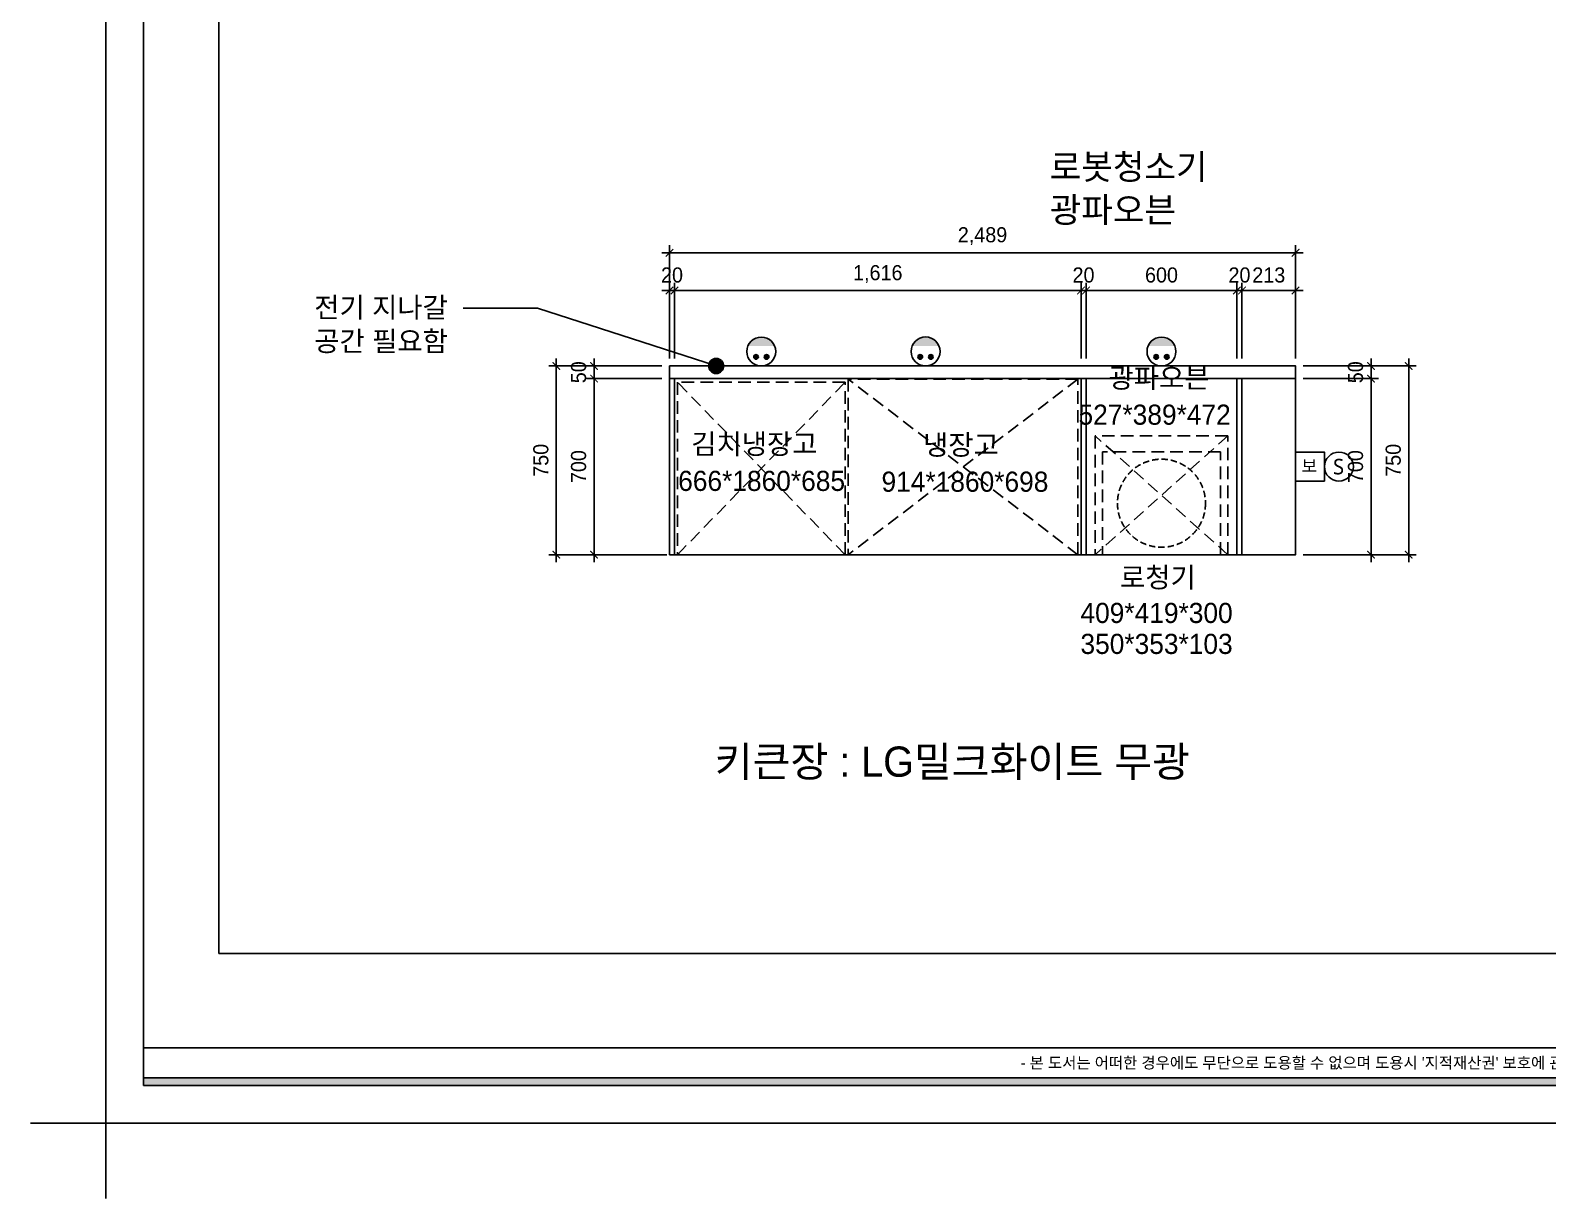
# Model space of a CAD drawing. Header units: inches. Extents: x -192760 to -100777, y -168280 to -114728.
# Drawn here: x -192460 to -186428, y -164093 to -159450 of the extents above; entities that cross this region are included whole.
import ezdxf
from ezdxf.enums import TextEntityAlignment as Align

# ---------------------------------------------------------------- set-up
doc = ezdxf.new("R2010")
doc.units = ezdxf.units.IN
doc.header["$LTSCALE"] = 50
doc.header["$MEASUREMENT"] = 0
doc.linetypes.add('DASHED', pattern=[0.75, 0.5, -0.25])
doc.linetypes.add('DASHEDX2', pattern=[1.5, 1, -0.5])
for name, color, linetype in [('0-ELC TEXT', 7, 'Continuous'), ('06-FUR', 6, 'Continuous'), ('07-DIM', 5, 'Continuous'), ('3.기호.계단선', 30, 'Continuous'), ('F-SYM', 7, 'Continuous'), ('FORM(YOURNAME)-11', 1, 'Continuous'), ('FUR', 8, 'DASHED'), ('RC-LIGHT', 7, 'Continuous'), ('설비', 7, 'Continuous')]:
    doc.layers.add(name, color=color, linetype=linetype)
doc.styles.add('HY 울릉도 L', font='')
doc.styles.get("Standard").update_dxf_attribs({"font": 'txt.shx', "bigfont": 'whgtxt.shx'})
doc.styles.add('YOURNAME', font='HY울릉도M.TTF')
doc.styles.add('코레일둥고', font='Korail_Round_Gothic_Medium.ttf')
doc.styles.get('HY 울릉도 L').set_extended_font_data('HY울릉도L')
doc.dimstyles.new('30', dxfattribs={"dimscale": 30, "dimtxt": 2, "dimasz": 1, "dimexe": 1, "dimexo": 1, "dimgap": 1, "dimtad": 1, "dimdec": 0, "dimrnd": 0.05, "dimdsep": 46, "dimlunit": 6, "dimtxsty": 'HY 울릉도 L', "dimblk": 'ARCHTICK', "dimcen": 2.5, "dimdle": 1, "dimclrd": 133, "dimclre": 133, "dimclrt": 30, "dimadec": 0, "dimazin": 0, "dimtfac": 1, "dimtdec": 0, "dimtix": 1, "dimtmove": 2, "dimatfit": 3, "dimldrblk": 'ARCHTICK', "dimfxl": 0, "dimlwd": -1, "dimlwe": -1, "dimarcsym": 0})

# ---------------------------------------------------------------- blocks, each defined once
blk = doc.blocks.new('FORM-PLAN')
at = {"layer": 'FORM(YOURNAME)-11'}
h = blk.add_hatch(color=256, dxfattribs=at)
h.dxf.hatch_style = 1
h.paths.add_polyline_path([(-71444, 55115), (10556, 55115), (10556, 54915), (-71444, 54915)])
h.paths.add_polyline_path([(-71444, -2085), (10556, -2085), (10556, -2285), (-71444, -2285)])
at = {"layer": 'Defpoints', "color": 158}
blk.add_line((1346, -1285), (-71444, -1285), dxfattribs=at)
for points in [[(-71444, -2285), (10556, -2285), (10556, 55115), (-71444, 55115)], [(-69444, 53115), (-64, 53115), (-64, 1215), (-69444, 1215)]]:
    blk.add_lwpolyline(points, close=True, dxfattribs=at)
at = {"layer": 'Defpoints', "color": 1}
blk.add_lwpolyline([(-72444, -5285), (-72444, -3285), (-74444, -3285)], dxfattribs=at)
at = {"layer": 'FORM(YOURNAME)-11', "color": 250}
blk.add_lwpolyline([(-72444, -3285), (11556, -3285), (11556, 56115), (-72444, 56115)], close=True, dxfattribs=at)
at = {"layer": 'FORM(YOURNAME)-11'}
blk.add_lwpolyline([(-71444, -2085), (10556, -2085), (10556, -2285), (-71444, -2285)], close=True, dxfattribs=at)
at = {"layer": 'FORM(YOURNAME)-11', "color": 1, "style": 'YOURNAME'}
blk.add_text("- 본 도서는 어떠한 경우에도 무단으로 도용할 수 없으며 도용시 '지적재산권' 보호에 관한 법률에 의거, 법적 분쟁이 발생합니다.  또한 본 도서에 관한 모든 저작권은 당사에 있습니다. -", height=300, dxfattribs=at).set_placement((-32990, -1685), align=Align.MIDDLE_CENTER)
at = {"layer": 'FORM(YOURNAME)-11', "color": 3, "style": 'YOURNAME'}
for tag, height, p in [('1', 450, (9905, 18188)), ('2', 450, (9905, 17544)), ('3', 450, (9905, 16257)), ('4', 450, (9905, 14326)), ('5', 515, (9905, 12009)), ('6', 515, (9905, 9757)), ('7', 515, (9905, 7504)), ('8', 515, (9905, 5252)), ('9', 515, (9905, 2999)), ('10', 515, (5655, 811)), ('11', 515, (9905, 747)), ('12', 515, (5655, -1441)), ('13', 515, (9905, -1441))]:
    blk.add_attdef(tag, text='', height=height, dxfattribs=at).set_placement(p, align=Align.MIDDLE_RIGHT)
blk = doc.blocks.new('*U431')
at = {"layer": 'F-SYM', "xscale": 0.15, "yscale": 0.15, "zscale": 0.15}
blk.add_blockref('FORM-PLAN', (-181293.6, -163300.7), dxfattribs=at)
blk = doc.blocks.new('_ArchTick')
at = {"color": 0, "linetype": 'ByBlock', "const_width": 0.15}
blk.add_lwpolyline([(-0.5, -0.5), (0.5, 0.5)], dxfattribs=at)
blk = doc.blocks.new('*D327')
at = {"layer": '07-DIM', "color": 133}
for p, q in [((-187400, -160333.9), (-189949, -160333.9)), ((-189919, -160753.9), (-189919, -160303.9)), ((-187430, -160753.9), (-187430, -160303.9))]:
    blk.add_line(p, q, dxfattribs=at)
at = {"layer": 'Defpoints', "color": 0}
for p in [(-189919, -160333.9), (-189919, -160783.9), (-187430, -160783.9)]:
    blk.add_point(p, dxfattribs=at)
at = {"layer": '07-DIM', "color": 133, "xscale": 30, "yscale": 30, "zscale": 30, "rotation": 180}
blk.add_blockref('_ArchTick', (-189919, -160333.9), dxfattribs=at)
at = {"layer": '07-DIM', "color": 133, "xscale": 30, "yscale": 30, "zscale": 30}
blk.add_blockref('_ArchTick', (-187430, -160333.9), dxfattribs=at)
at = {"layer": '07-DIM', "color": 30, "insert": (-188674.5, -160267.9), "char_height": 60, "attachment_point": 5, "style": 'HY 울릉도 L'}
blk.add_mtext('2,489', dxfattribs=at)
blk = doc.blocks.new('*D328')
at = {"layer": '07-DIM', "color": 133}
for p, q in [((-186980, -160753.9), (-186980, -161563.9)), ((-187400, -160783.9), (-186950, -160783.9)), ((-187400, -161533.9), (-186950, -161533.9))]:
    blk.add_line(p, q, dxfattribs=at)
at = {"layer": 'Defpoints', "color": 0}
for p in [(-187430, -160783.9), (-187430, -161533.9), (-186980, -161533.9)]:
    blk.add_point(p, dxfattribs=at)
at = {"layer": '07-DIM', "color": 133, "xscale": 30, "yscale": 30, "zscale": 30}
for p, rotation in [((-186980, -160783.9), 90), ((-186980, -161533.9), 270)]:
    blk.add_blockref('_ArchTick', p, dxfattribs=dict(at, rotation=rotation))
at = {"layer": '07-DIM', "color": 30, "insert": (-187041.3, -161158.9), "char_height": 60, "attachment_point": 5, "rotation": 90, "style": 'HY 울릉도 L'}
blk.add_mtext('750', dxfattribs=at)
blk = doc.blocks.new('*D329')
at = {"layer": '07-DIM', "color": 133}
for p, q in [((-187130, -161563.9), (-187130, -160803.9)), ((-187400, -160833.9), (-187100, -160833.9)), ((-187400, -161533.9), (-187100, -161533.9))]:
    blk.add_line(p, q, dxfattribs=at)
at = {"layer": 'Defpoints', "color": 0}
for p in [(-187430, -160833.9), (-187130, -160833.9), (-187430, -161533.9)]:
    blk.add_point(p, dxfattribs=at)
at = {"layer": '07-DIM', "color": 133, "xscale": 30, "yscale": 30, "zscale": 30}
for p, rotation in [((-187130, -160833.9), 90), ((-187130, -161533.9), 270)]:
    blk.add_blockref('_ArchTick', p, dxfattribs=dict(at, rotation=rotation))
at = {"layer": '07-DIM', "color": 30, "insert": (-187191.3, -161183.9), "char_height": 60, "attachment_point": 5, "rotation": 90, "style": 'HY 울릉도 L'}
blk.add_mtext('700', dxfattribs=at)
blk = doc.blocks.new('*D330')
at = {"layer": '07-DIM', "color": 133}
for p, q in [((-187130, -160783.9), (-187130, -160753.9)), ((-187400, -160783.9), (-187100, -160783.9)), ((-187130, -160833.9), (-187130, -160783.9)), ((-187400, -160833.9), (-187100, -160833.9)), ((-187130, -160833.9), (-187130, -160863.9))]:
    blk.add_line(p, q, dxfattribs=at)
at = {"layer": 'Defpoints', "color": 0}
for p in [(-187430, -160783.9), (-187130, -160783.9), (-187430, -160833.9)]:
    blk.add_point(p, dxfattribs=at)
at = {"layer": '07-DIM', "color": 133, "xscale": 30, "yscale": 30, "zscale": 30}
for p, rotation in [((-187130, -160783.9), 270), ((-187130, -160833.9), 90)]:
    blk.add_blockref('_ArchTick', p, dxfattribs=dict(at, rotation=rotation))
at = {"layer": '07-DIM', "color": 30, "insert": (-187191.3, -160808.9), "char_height": 60, "attachment_point": 5, "rotation": 90, "style": 'HY 울릉도 L'}
blk.add_mtext('50', dxfattribs=at)
blk = doc.blocks.new('*D331')
at = {"layer": '07-DIM', "color": 133}
for p, q in [((-190369, -160753.9), (-190369, -161563.9)), ((-189949, -160783.9), (-190399, -160783.9)), ((-189949, -161533.9), (-190399, -161533.9))]:
    blk.add_line(p, q, dxfattribs=at)
at = {"layer": 'Defpoints', "color": 0}
for p in [(-189919, -160783.9), (-190369, -161533.9), (-189919, -161533.9)]:
    blk.add_point(p, dxfattribs=at)
at = {"layer": '07-DIM', "color": 133, "xscale": 30, "yscale": 30, "zscale": 30}
for p, rotation in [((-190369, -160783.9), 90), ((-190369, -161533.9), 270)]:
    blk.add_blockref('_ArchTick', p, dxfattribs=dict(at, rotation=rotation))
at = {"layer": '07-DIM', "color": 30, "insert": (-190430.3, -161158.9), "char_height": 60, "attachment_point": 5, "rotation": 90, "style": 'HY 울릉도 L'}
blk.add_mtext('750', dxfattribs=at)
blk = doc.blocks.new('*D332')
at = {"layer": '07-DIM', "color": 133}
for p, q in [((-190219, -161563.9), (-190219, -160803.9)), ((-189949, -160833.9), (-190249, -160833.9)), ((-189929, -161533.9), (-190249, -161533.9))]:
    blk.add_line(p, q, dxfattribs=at)
at = {"layer": 'Defpoints', "color": 0}
for p in [(-190219, -160833.9), (-189919, -160833.9), (-189899, -161533.9)]:
    blk.add_point(p, dxfattribs=at)
at = {"layer": '07-DIM', "color": 133, "xscale": 30, "yscale": 30, "zscale": 30}
for p, rotation in [((-190219, -160833.9), 90), ((-190219, -161533.9), 270)]:
    blk.add_blockref('_ArchTick', p, dxfattribs=dict(at, rotation=rotation))
at = {"layer": '07-DIM', "color": 30, "insert": (-190280.3, -161183.9), "char_height": 60, "attachment_point": 5, "rotation": 90, "style": 'HY 울릉도 L'}
blk.add_mtext('700', dxfattribs=at)
blk = doc.blocks.new('*D333')
at = {"layer": '07-DIM', "color": 133}
for p, q in [((-190219, -160783.9), (-190219, -160753.9)), ((-189949, -160783.9), (-190249, -160783.9)), ((-190219, -160783.9), (-190219, -160833.9)), ((-189949, -160833.9), (-190249, -160833.9)), ((-190219, -160833.9), (-190219, -160863.9))]:
    blk.add_line(p, q, dxfattribs=at)
at = {"layer": 'Defpoints', "color": 0}
for p in [(-189919, -160783.9), (-190219, -160833.9), (-189919, -160833.9)]:
    blk.add_point(p, dxfattribs=at)
at = {"layer": '07-DIM', "color": 133, "xscale": 30, "yscale": 30, "zscale": 30}
for p, rotation in [((-190219, -160783.9), 270), ((-190219, -160833.9), 90)]:
    blk.add_blockref('_ArchTick', p, dxfattribs=dict(at, rotation=rotation))
at = {"layer": '07-DIM', "color": 30, "insert": (-190280.3, -160808.9), "char_height": 60, "attachment_point": 5, "rotation": 90, "style": 'HY 울릉도 L'}
blk.add_mtext('50', dxfattribs=at)
blk = doc.blocks.new('*D334')
at = {"layer": '07-DIM', "color": 133}
for p, q in [((-189919, -160753.9), (-189919, -160453.9)), ((-189899, -160753.9), (-189899, -160453.9)), ((-189919, -160483.9), (-189949, -160483.9)), ((-189919, -160483.9), (-189899, -160483.9)), ((-189899, -160483.9), (-189869, -160483.9))]:
    blk.add_line(p, q, dxfattribs=at)
at = {"layer": 'Defpoints', "color": 0}
for p in [(-189899, -160483.9), (-189919, -160783.9), (-189899, -160783.9)]:
    blk.add_point(p, dxfattribs=at)
at = {"layer": '07-DIM', "color": 133, "xscale": 30, "yscale": 30, "zscale": 30}
blk.add_blockref('_ArchTick', (-189919, -160483.9), dxfattribs=at)
at = {"layer": '07-DIM', "color": 133, "xscale": 30, "yscale": 30, "zscale": 30, "rotation": 180}
blk.add_blockref('_ArchTick', (-189899, -160483.9), dxfattribs=at)
at = {"layer": '07-DIM', "color": 30, "insert": (-189909, -160422.6), "char_height": 60, "attachment_point": 5, "style": 'HY 울릉도 L'}
blk.add_mtext('20', dxfattribs=at)
blk = doc.blocks.new('*D335')
at = {"layer": '07-DIM', "color": 133}
for p, q in [((-189899, -160753.9), (-189899, -160453.9)), ((-188283, -160753.9), (-188283, -160453.9)), ((-189929, -160483.9), (-188253, -160483.9))]:
    blk.add_line(p, q, dxfattribs=at)
at = {"layer": 'Defpoints', "color": 0}
for p in [(-188283, -160483.9), (-189899, -160783.9), (-188283, -160783.9)]:
    blk.add_point(p, dxfattribs=at)
at = {"layer": '07-DIM', "color": 133, "xscale": 30, "yscale": 30, "zscale": 30, "rotation": 180}
blk.add_blockref('_ArchTick', (-189899, -160483.9), dxfattribs=at)
at = {"layer": '07-DIM', "color": 133, "xscale": 30, "yscale": 30, "zscale": 30}
blk.add_blockref('_ArchTick', (-188283, -160483.9), dxfattribs=at)
at = {"layer": '07-DIM', "color": 30, "insert": (-189091, -160418.6), "char_height": 60, "attachment_point": 5, "style": 'HY 울릉도 L'}
blk.add_mtext('1,616', dxfattribs=at)
blk = doc.blocks.new('*D336')
at = {"layer": '07-DIM', "color": 133}
for p, q in [((-187643, -160753.9), (-187643, -160453.9)), ((-187430, -160753.9), (-187430, -160453.9)), ((-187400, -160483.9), (-187673, -160483.9))]:
    blk.add_line(p, q, dxfattribs=at)
at = {"layer": 'Defpoints', "color": 0}
for p in [(-187643, -160483.9), (-187643, -160783.9), (-187430, -160783.9)]:
    blk.add_point(p, dxfattribs=at)
at = {"layer": '07-DIM', "color": 133, "xscale": 30, "yscale": 30, "zscale": 30, "rotation": 180}
blk.add_blockref('_ArchTick', (-187643, -160483.9), dxfattribs=at)
at = {"layer": '07-DIM', "color": 133, "xscale": 30, "yscale": 30, "zscale": 30}
blk.add_blockref('_ArchTick', (-187430, -160483.9), dxfattribs=at)
at = {"layer": '07-DIM', "color": 30, "insert": (-187536.5, -160422.6), "char_height": 60, "attachment_point": 5, "style": 'HY 울릉도 L'}
blk.add_mtext('213', dxfattribs=at)
blk = doc.blocks.new('*D337')
at = {"layer": '07-DIM', "color": 133}
for p, q in [((-187663, -160753.9), (-187663, -160453.9)), ((-187643, -160753.9), (-187643, -160453.9)), ((-187663, -160483.9), (-187693, -160483.9)), ((-187643, -160483.9), (-187663, -160483.9)), ((-187643, -160483.9), (-187613, -160483.9))]:
    blk.add_line(p, q, dxfattribs=at)
at = {"layer": 'Defpoints', "color": 0}
for p in [(-187663, -160483.9), (-187663, -160783.9), (-187643, -160783.9)]:
    blk.add_point(p, dxfattribs=at)
at = {"layer": '07-DIM', "color": 133, "xscale": 30, "yscale": 30, "zscale": 30}
blk.add_blockref('_ArchTick', (-187663, -160483.9), dxfattribs=at)
at = {"layer": '07-DIM', "color": 133, "xscale": 30, "yscale": 30, "zscale": 30, "rotation": 180}
blk.add_blockref('_ArchTick', (-187643, -160483.9), dxfattribs=at)
at = {"layer": '07-DIM', "color": 30, "insert": (-187653, -160422.6), "char_height": 60, "attachment_point": 5, "style": 'HY 울릉도 L'}
blk.add_mtext('20', dxfattribs=at)
blk = doc.blocks.new('*D338')
at = {"layer": '07-DIM', "color": 133}
for p, q in [((-188263, -160753.9), (-188263, -160453.9)), ((-187663, -160753.9), (-187663, -160453.9)), ((-187633, -160483.9), (-188293, -160483.9))]:
    blk.add_line(p, q, dxfattribs=at)
at = {"layer": 'Defpoints', "color": 0}
for p in [(-188263, -160483.9), (-188263, -160783.9), (-187663, -160783.9)]:
    blk.add_point(p, dxfattribs=at)
at = {"layer": '07-DIM', "color": 133, "xscale": 30, "yscale": 30, "zscale": 30, "rotation": 180}
blk.add_blockref('_ArchTick', (-188263, -160483.9), dxfattribs=at)
at = {"layer": '07-DIM', "color": 133, "xscale": 30, "yscale": 30, "zscale": 30}
blk.add_blockref('_ArchTick', (-187663, -160483.9), dxfattribs=at)
at = {"layer": '07-DIM', "color": 30, "insert": (-187963, -160422.6), "char_height": 60, "attachment_point": 5, "style": 'HY 울릉도 L'}
blk.add_mtext('600', dxfattribs=at)
blk = doc.blocks.new('*D339')
at = {"layer": '07-DIM', "color": 133}
for p, q in [((-188283, -160753.9), (-188283, -160453.9)), ((-188263, -160753.9), (-188263, -160453.9)), ((-188283, -160483.9), (-188313, -160483.9)), ((-188263, -160483.9), (-188283, -160483.9)), ((-188263, -160483.9), (-188233, -160483.9))]:
    blk.add_line(p, q, dxfattribs=at)
at = {"layer": 'Defpoints', "color": 0}
for p in [(-188283, -160483.9), (-188283, -160783.9), (-188263, -160783.9)]:
    blk.add_point(p, dxfattribs=at)
at = {"layer": '07-DIM', "color": 133, "xscale": 30, "yscale": 30, "zscale": 30}
blk.add_blockref('_ArchTick', (-188283, -160483.9), dxfattribs=at)
at = {"layer": '07-DIM', "color": 133, "xscale": 30, "yscale": 30, "zscale": 30, "rotation": 180}
blk.add_blockref('_ArchTick', (-188263, -160483.9), dxfattribs=at)
at = {"layer": '07-DIM', "color": 30, "insert": (-188273, -160422.6), "char_height": 60, "attachment_point": 5, "style": 'HY 울릉도 L'}
blk.add_mtext('20', dxfattribs=at)
blk = doc.blocks.new('egoo')
at = {"layer": '설비'}
h = blk.add_hatch(color=140, dxfattribs=at)
edge = h.paths.add_edge_path()
edge.add_arc((1015645, 443434), 22.3, 0, 360)
h = blk.add_hatch(color=140, dxfattribs=at)
edge = h.paths.add_edge_path()
edge.add_arc((1015748, 443434), 22.3, 0, 360)
h = blk.add_hatch(color=140, dxfattribs=at)
edge = h.paths.add_edge_path()
edge.add_line((1015826, 443329), (1015567, 443329))
edge.add_ellipse((1015696, 443381), major_axis=(99, 99), ratio=1, start_angle=156.9578, end_angle=293.0422)
at = {"layer": '설비', "color": 140}
for centre, radius in [((1015696, 443381), 140), ((1015645, 443434), 22.3), ((1015748, 443434), 22.3)]:
    blk.add_circle(centre, radius, dxfattribs=at)

msp = doc.modelspace()

# ---------------------------------------------------------------- hatches: boundary and pattern name
at = {"layer": '0-ELC TEXT'}
h = msp.add_hatch(color=256, dxfattribs=at)
h.dxf.hatch_style = 1
edge = h.paths.add_edge_path()
edge.add_arc((-189733.5, -160783.9), 30, 0, 360, ccw=False)
at = {"layer": 'RC-LIGHT'}
h = msp.add_hatch(color=10, dxfattribs=at)
edge = h.paths.add_edge_path()
edge.add_line((-189500.7, -160704.9), (-189607.4, -160704.9))
edge.add_ellipse((-189554, -160726.4), major_axis=(40.7, -40.7), ratio=1, start_angle=66.95778, end_angle=203.04222, ccw=False)
h = msp.add_hatch(color=10, dxfattribs=at)
edge = h.paths.add_edge_path()
edge.add_line((-187909.7, -160704.9), (-188016.4, -160704.9))
edge.add_ellipse((-187963, -160726.4), major_axis=(40.7, -40.7), ratio=1, start_angle=66.95778, end_angle=203.04222, ccw=False)
h = msp.add_hatch(color=10, dxfattribs=at)
edge = h.paths.add_edge_path()
edge.add_arc((-189575, -160747.9), 9.16, 0, 360)
h = msp.add_hatch(color=10, dxfattribs=at)
edge = h.paths.add_edge_path()
edge.add_arc((-189533, -160747.9), 9.16, 0, 360)
h = msp.add_hatch(color=10, dxfattribs=at)
edge = h.paths.add_edge_path()
edge.add_arc((-187984, -160747.9), 9.16, 0, 360)
h = msp.add_hatch(color=10, dxfattribs=at)
edge = h.paths.add_edge_path()
edge.add_arc((-187942, -160747.9), 9.16, 0, 360)

# ---------------------------------------------------------------- linework, layer by layer
at = {"layer": '0-ELC TEXT'}
msp.add_lwpolyline([(-190739.8, -160553.8), (-190444, -160553.8), (-189733.5, -160783.9)], dxfattribs=at)
msp.add_circle((-189733.5, -160783.9), 30, dxfattribs=at)
at = {"layer": '06-FUR'}
for p, q in [((-189899, -160833.9), (-189899, -161533.9)), ((-188283, -161533.9), (-188283, -160833.9)), ((-188263, -161533.9), (-188263, -160833.9)), ((-187663, -161533.9), (-187663, -160833.9)), ((-187643, -161533.9), (-187643, -160833.9))]:
    msp.add_line(p, q, dxfattribs=at)
at = {"layer": '06-FUR', "color": 7, "linetype": 'DASHEDX2'}
for p, q in [((-189221, -161533.9), (-189887, -160848.9)), ((-189887, -161533.9), (-189221, -160848.9)), ((-188295, -161533.9), (-189209, -160835.9)), ((-188295, -160835.9), (-189209, -161533.9)), ((-187699.5, -161061.9), (-188226.5, -161533.9)), ((-187699.5, -161533.9), (-188226.5, -161061.9))]:
    msp.add_line(p, q, dxfattribs=at)
at = {"layer": '06-FUR'}
for points in [[(-189919, -160783.9), (-187430, -160783.9), (-187430, -160833.9), (-189919, -160833.9)], [(-187430, -160833.9), (-189919, -160833.9), (-189919, -161533.9), (-187430, -161533.9)]]:
    msp.add_lwpolyline(points, close=True, dxfattribs=at)
at = {"layer": '06-FUR', "color": 7, "linetype": 'DASHEDX2'}
for points in [[(-189887, -161533.9), (-189221, -161533.9), (-189221, -160848.9), (-189887, -160848.9)], [(-188295, -160835.9), (-189209, -160835.9), (-189209, -161533.9), (-188295, -161533.9)], [(-187699.5, -161061.9), (-188226.5, -161061.9), (-188226.5, -161533.9), (-187699.5, -161533.9)], [(-188198, -161124.9), (-188198, -161533.9), (-187728, -161533.9), (-187728, -161124.9)]]:
    msp.add_lwpolyline(points, close=True, dxfattribs=at)
at = {"layer": 'FUR'}
msp.add_circle((-187963, -161329.4), 175, dxfattribs=at)
at = {"layer": 'RC-LIGHT', "color": 10}
msp.add_lwpolyline([(-187430, -161241.4), (-187315, -161241.4), (-187315, -161126.4), (-187430, -161126.4)], close=True, dxfattribs=at)
for centre, radius in [((-189554, -160726.4), 57.5), ((-187963, -160726.4), 57.5), ((-189575, -160747.9), 9.16), ((-189533, -160747.9), 9.16), ((-187984, -160747.9), 9.16), ((-187942, -160747.9), 9.16), ((-187257.5, -161183.9), 57.5)]:
    msp.add_circle(centre, radius, dxfattribs=at)

# ---------------------------------------------------------------- block references
at = {"layer": '3.기호.계단선'}
msp.add_blockref('*U431', (0, 0), dxfattribs=at)
at = {"layer": 'RC-LIGHT', "color": 140, "xscale": 0.4107142934647328, "yscale": 0.4107142934647328, "zscale": 0.4107142934647328, "rotation": 180}
msp.add_blockref('egoo', (228260, 21376.7), dxfattribs=at)

# ---------------------------------------------------------------- texts
at = {"layer": '06-FUR', "color": 7, "linetype": 'DASHEDX2', "style": '코레일둥고'}
for s, p in [('전기 지나갈', (-191331.3, -160591.2)), ('공간 필요함', (-191331.3, -160725.3)), ('광파오븐', (-188173.4, -160870.7)), ('527*389*472', (-188292.9, -161017.4)), ('김치냉장고', (-189832.4, -161133.9)), ('냉장고', (-188911, -161137.2)), ('666*1860*685', (-189884.6, -161280.6)), ('914*1860*698', (-189076.1, -161283.8)), ('로청기', (-188127.8, -161664.2)), ('409*419*300', (-188285.2, -161805.5)), ('350*353*103', (-188285.2, -161928.5))]:
    msp.add_text(s, height=80, dxfattribs=at).set_placement(p)
at = {"layer": '3.기호.계단선', "style": '코레일둥고'}
msp.add_text('키큰장 : LG밀크화이트 무광', height=120, dxfattribs=at).set_placement((-188794.6, -162416.4), align=Align.CENTER)
at = {"layer": 'RC-LIGHT', "color": 10, "style": '코레일둥고'}
for s, height, p in [('로봇청소기', 100, (-188407.3, -159942.2)), ('광파오븐', 100, (-188407.3, -160113.5)), ('보', 50, (-187406.2, -161156.4))]:
    msp.add_text(s, height=height, dxfattribs=at).set_placement(p, align=Align.TOP_LEFT)
at = {"layer": 'RC-LIGHT', "color": 10, "insert": (-187236.9, -161153.1), "char_height": 61.607, "attachment_point": 3}
msp.add_mtext_dynamic_manual_height_columns('{\\fMalgun Gothic|b0|i0|c129|p50;S}', width=98.227, gutter_width=0.685, heights=[0], dxfattribs=at)

# ---------------------------------------------------------------- dimensions: what is measured, and where the dimension line sits
at = {"layer": '07-DIM'}
for base, p1, p2, picture, middle in [((-189919, -160333.9), (-187430, -160783.9), (-189919, -160783.9), '*D327', (-188674.5, -160267.9)), ((-189899, -160483.9), (-189919, -160783.9), (-189899, -160783.9), '*D334', (-189909, -160422.6)), ((-188283, -160483.9), (-189899, -160783.9), (-188283, -160783.9), '*D335', (-189091, -160418.6)), ((-188283, -160483.9), (-188263, -160783.9), (-188283, -160783.9), '*D339', (-188273, -160422.6)), ((-188263, -160483.9), (-187663, -160783.9), (-188263, -160783.9), '*D338', (-187963, -160422.6)), ((-187663, -160483.9), (-187643, -160783.9), (-187663, -160783.9), '*D337', (-187653, -160422.6)), ((-187643, -160483.9), (-187430, -160783.9), (-187643, -160783.9), '*D336', (-187536.5, -160422.6))]:
    dim = msp.add_linear_dim(base=base, p1=p1, p2=p2, dimstyle='30', override={"dimfxl": 1.25, "dimarcsym": 2}, dxfattribs=at)
    dim.commit()
    dim.dimension.update_dxf_attribs({"geometry": picture, "text_midpoint": middle})
for base, p1, p2, picture, middle in [((-190369, -161533.9), (-189919, -160783.9), (-189919, -161533.9), '*D331', (-190430.3, -161158.9)), ((-190219, -160833.9), (-189919, -160783.9), (-189919, -160833.9), '*D333', (-190280.3, -160808.9)), ((-186980, -161533.9), (-187430, -160783.9), (-187430, -161533.9), '*D328', (-187041.3, -161158.9)), ((-187130, -160783.9), (-187430, -160833.9), (-187430, -160783.9), '*D330', (-187191.3, -160808.9)), ((-190219, -160833.9), (-189899, -161533.9), (-189919, -160833.9), '*D332', (-190280.3, -161183.9)), ((-187130, -160833.9), (-187430, -161533.9), (-187430, -160833.9), '*D329', (-187191.3, -161183.9))]:
    dim = msp.add_linear_dim(base=base, p1=p1, p2=p2, angle=90, dimstyle='30', override={"dimfxl": 1.25, "dimarcsym": 2}, dxfattribs=at)
    dim.commit()
    dim.dimension.update_dxf_attribs({"geometry": picture, "text_midpoint": middle})

doc.saveas('drawing.dxf')
